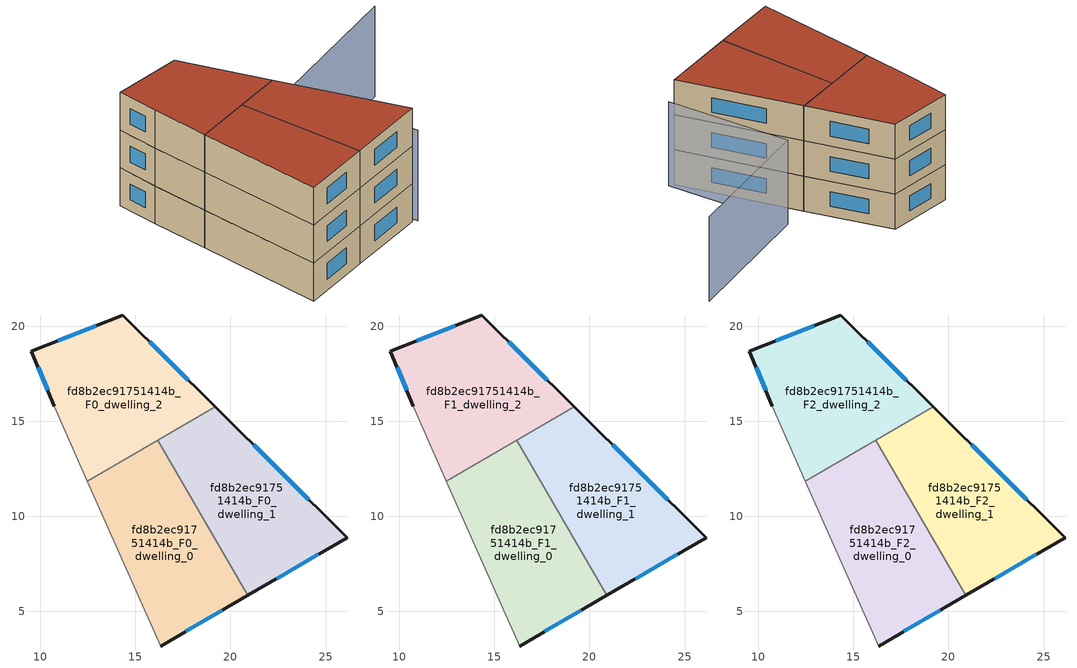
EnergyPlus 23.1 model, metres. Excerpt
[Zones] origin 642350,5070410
fd8b2ec91751414b_F0_dwelling_0
 floor ground (EU_floor_Construction): 16.16,14 20.91,5.83 16.33,3.17 12.47,11.85 z0
 wall outside (EU_wall_Construction): 16.33,3.17 20.91,5.83 z0:3
 wall to fd8b2ec91751414b_F0_dwelling_1 (EU_wall_Construction): 20.91,5.83 16.16,14 z0:3
 wall adiabatic (EU_wall_Construction): 12.47,11.85 16.33,3.17 z0:3
 wall to fd8b2ec91751414b_F0_dwelling_2 (EU_wall_Construction): 16.16,14 12.47,11.85 z0:3
 window (EU_Window_Construction): 17.66,3.95 19.57,5.06 z0.87:2.13
fd8b2ec91751414b_F0_dwelling_1
 floor ground (EU_floor_Construction): 26.14,8.88 20.91,5.83 16.16,14 19.2,15.76 z0
 wall outside (EU_wall_Construction): 20.91,5.83 26.14,8.88 19.2,15.76 z0:3
 wall to fd8b2ec91751414b_F0_dwelling_2 (EU_wall_Construction): 19.2,15.76 16.16,14 z0:3
 window (EU_Window_Construction): 22.43,6.72 24.61,7.99 / 24.12,10.88 21.21,13.76 z0.87:2.13
fd8b2ec91751414b_F0_dwelling_2
 floor ground (EU_floor_Construction): 19.2,15.76 12.47,11.85 10.73,15.78 9.53,18.69 14.33,20.59 z0
 wall outside (EU_wall_Construction): 19.2,15.76 14.33,20.59 9.53,18.69 10.73,15.78 z0:3
 wall adiabatic (EU_wall_Construction): 10.73,15.78 12.47,11.85 z0:3
 window (EU_Window_Construction): 17.78,17.16 15.75,19.18 / 9.88,17.84 10.38,16.63 / 12.93,20.03 10.92,19.24 z0.87:2.13
fd8b2ec91751414b_F1_dwelling_0
 floor to fd8b2ec91751414b_F0_dwelling_0 (EU_floor_Construction): 16.16,14 20.91,5.83 16.33,3.17 12.47,11.85 z3
 wall outside (EU_wall_Construction): 16.33,3.17 20.91,5.83 z3:6
 wall to fd8b2ec91751414b_F1_dwelling_1 (EU_wall_Construction): 20.91,5.83 16.16,14 z3:6
 wall adiabatic (EU_wall_Construction): 12.47,11.85 16.33,3.17 z3:6
 wall to fd8b2ec91751414b_F1_dwelling_2 (EU_wall_Construction): 16.16,14 12.47,11.85 z3:6
 window (EU_Window_Construction): 17.66,3.95 19.57,5.06 z3.87:5.13
fd8b2ec91751414b_F1_dwelling_1
 floor to fd8b2ec91751414b_F0_dwelling_1 (EU_floor_Construction): 26.14,8.88 20.91,5.83 16.16,14 19.2,15.76 z3
 wall outside (EU_wall_Construction): 20.91,5.83 26.14,8.88 19.2,15.76 z3:6
 wall to fd8b2ec91751414b_F1_dwelling_2 (EU_wall_Construction): 19.2,15.76 16.16,14 z3:6
 window (EU_Window_Construction): 22.43,6.72 24.61,7.99 / 24.12,10.88 21.21,13.76 z3.87:5.13
fd8b2ec91751414b_F1_dwelling_2
 floor to fd8b2ec91751414b_F0_dwelling_2 (EU_floor_Construction): 19.2,15.76 12.47,11.85 10.73,15.78 9.53,18.69 14.33,20.59 z3
 wall outside (EU_wall_Construction): 19.2,15.76 14.33,20.59 9.53,18.69 10.73,15.78 z3:6
 wall adiabatic (EU_wall_Construction): 10.73,15.78 12.47,11.85 z3:6
 window (EU_Window_Construction): 17.78,17.16 15.75,19.18 / 9.88,17.84 10.38,16.63 / 12.93,20.03 10.92,19.24 z3.87:5.13
fd8b2ec91751414b_F2_dwelling_0
 floor to fd8b2ec91751414b_F1_dwelling_0 (EU_floor_Construction): 16.16,14 20.91,5.83 16.33,3.17 12.47,11.85 z6
 wall outside (EU_wall_Construction): 16.33,3.17 20.91,5.83 z6:9
 wall to fd8b2ec91751414b_F2_dwelling_1 (EU_wall_Construction): 20.91,5.83 16.16,14 z6:9
 wall adiabatic (EU_wall_Construction): 12.47,11.85 16.33,3.17 z6:9
 wall to fd8b2ec91751414b_F2_dwelling_2 (EU_wall_Construction): 16.16,14 12.47,11.85 z6:9
 window (EU_Window_Construction): 17.66,3.95 19.57,5.06 z6.87:8.13
 roof outside (EU_roof_Construction): 20.91,5.83 16.16,14 12.47,11.85 16.33,3.17 z9
fd8b2ec91751414b_F2_dwelling_1
 floor to fd8b2ec91751414b_F1_dwelling_1 (EU_floor_Construction): 26.14,8.88 20.91,5.83 16.16,14 19.2,15.76 z6
 wall outside (EU_wall_Construction): 20.91,5.83 26.14,8.88 19.2,15.76 z6:9
 wall to fd8b2ec91751414b_F2_dwelling_2 (EU_wall_Construction): 19.2,15.76 16.16,14 z6:9
 window (EU_Window_Construction): 22.43,6.72 24.61,7.99 / 24.12,10.88 21.21,13.76 z6.87:8.13
 roof outside (EU_roof_Construction): 26.14,8.88 19.2,15.76 16.16,14 20.91,5.83 z9
fd8b2ec91751414b_F2_dwelling_2
 floor to fd8b2ec91751414b_F1_dwelling_2 (EU_floor_Construction): 19.2,15.76 12.47,11.85 10.73,15.78 9.53,18.69 14.33,20.59 z6
 wall outside (EU_wall_Construction): 19.2,15.76 14.33,20.59 9.53,18.69 10.73,15.78 z6:9
 wall adiabatic (EU_wall_Construction): 10.73,15.78 12.47,11.85 z6:9
 window (EU_Window_Construction): 17.78,17.16 15.75,19.18 / 9.88,17.84 10.38,16.63 / 12.93,20.03 10.92,19.24 z6.87:8.13
 roof outside (EU_roof_Construction): 19.2,15.76 14.33,20.59 9.53,18.69 10.73,15.78 12.47,11.85 z9
shading: 26.51,8.82 20.93,16.78 / 20.93,16.78 30.09,23.2 z0:7.2
[Building]
EU S2 Campaign: North Axis=0; Terrain=City; Solar Distribution=FullExterior
[Site:Location]
Lyon-Bron: Latitude=45.75; Longitude=5; Time Zone=1; Elevation=198
[SizingPeriod:WeatherFileDays]
AnnualSizingPeriod: Begin Month=1; Begin Day of Month=1; End Month=12; End Day of Month=31; Day of Week for Start Day=Monday; Use Weather File Daylight Saving Period=No; Use Weather File Rain and Snow Indicators=No
[MATERIAL]
EU_InternalMass_Material: Roughness=MediumRough; Thickness=0.1; Conductivity=1; Density=1800; Specific Heat=900; Thermal Absorptance=0.9; Solar Absorptance=0.7; Visible Absorptance=0.7
[MATERIAL:NOMASS] Roughness=MediumRough; Thermal Absorptance=0.9; Solar Absorptance=0.7; Visible Absorptance=0.7
Name | Thermal Resistance
EU_wall_NoMass | 3.43268
EU_roof_NoMass | 5.42001
EU_floor_NoMass | 3.81408
[WINDOWMATERIAL:SIMPLEGLAZINGSYSTEM]
EU_Window_SimpleGlazing: UFactor=1.5537; Solar Heat Gain Coefficient=0.63; Visible Transmittance=0.63
[CONSTRUCTION]
EU_wall_Construction: EU_wall_NoMass
EU_roof_Construction: EU_roof_NoMass
EU_floor_Construction: EU_floor_NoMass
EU_InternalMass_Construction: EU_InternalMass_Material
EU_Window_Construction: EU_Window_SimpleGlazing
[ZONE] Type=1; Multiplier=1; Ceiling Height=autocalculate; Floor Area=autocalculate; Part of Total Floor Area=Yes
Name | Volume
fd8b2ec91751414b_F0_dwelling_0; fd8b2ec91751414b_F1_dwelling_0; fd8b2ec91751414b_F2_dwelling_0 | 135.379
fd8b2ec91751414b_F0_dwelling_1; fd8b2ec91751414b_F1_dwelling_1; fd8b2ec91751414b_F2_dwelling_1 | 135.375
fd8b2ec91751414b_F0_dwelling_2; fd8b2ec91751414b_F1_dwelling_2; fd8b2ec91751414b_F2_dwelling_2 | 135.374
[INTERNALMASS] Construction=EU_InternalMass_Construction
Name | Zone or ZoneList | Surface Area
fd8b2ec91751414b_F0_dwelling_0_EU_InternalMass | fd8b2ec91751414b_F0_dwelling_0 | 45.1265
fd8b2ec91751414b_F0_dwelling_1_EU_InternalMass | fd8b2ec91751414b_F0_dwelling_1 | 45.1249
fd8b2ec91751414b_F0_dwelling_2_EU_InternalMass | fd8b2ec91751414b_F0_dwelling_2 | 45.1246
fd8b2ec91751414b_F1_dwelling_0_EU_InternalMass | fd8b2ec91751414b_F1_dwelling_0 | 45.1265
fd8b2ec91751414b_F1_dwelling_1_EU_InternalMass | fd8b2ec91751414b_F1_dwelling_1 | 45.1249
fd8b2ec91751414b_F1_dwelling_2_EU_InternalMass | fd8b2ec91751414b_F1_dwelling_2 | 45.1246
fd8b2ec91751414b_F2_dwelling_0_EU_InternalMass | fd8b2ec91751414b_F2_dwelling_0 | 45.1265
fd8b2ec91751414b_F2_dwelling_1_EU_InternalMass | fd8b2ec91751414b_F2_dwelling_1 | 45.1249
fd8b2ec91751414b_F2_dwelling_2_EU_InternalMass | fd8b2ec91751414b_F2_dwelling_2 | 45.1246
[OTHEREQUIPMENT] Fuel Type=Electricity; Design Level Calculation Method=Watts/Area; Power per Zone Floor Area=1; Fraction Latent=0; Fraction Radiant=0; Fraction Lost=0; Carbon Dioxide Generation Rate=0; EndUse Subcategory=EU_Step8_InternalGains
Name | Zone or ZoneList or Space or SpaceList | Schedule
EU_Step8_InternalGain_fd8b2ec91751414b_F0_dwelling_0_f000 | fd8b2ec91751414b_F0_dwelling_0 | EU_Step8_GainSchedule_fd8b2ec91751414b_F0_dwelling_0_f000
EU_Step8_InternalGain_fd8b2ec91751414b_F0_dwelling_1_f000 | fd8b2ec91751414b_F0_dwelling_1 | EU_Step8_GainSchedule_fd8b2ec91751414b_F0_dwelling_1_f000
EU_Step8_InternalGain_fd8b2ec91751414b_F0_dwelling_2_f000 | fd8b2ec91751414b_F0_dwelling_2 | EU_Step8_GainSchedule_fd8b2ec91751414b_F0_dwelling_2_f000
EU_Step8_InternalGain_fd8b2ec91751414b_F1_dwelling_0_f000 | fd8b2ec91751414b_F1_dwelling_0 | EU_Step8_GainSchedule_fd8b2ec91751414b_F1_dwelling_0_f000
EU_Step8_InternalGain_fd8b2ec91751414b_F1_dwelling_1_f000 | fd8b2ec91751414b_F1_dwelling_1 | EU_Step8_GainSchedule_fd8b2ec91751414b_F1_dwelling_1_f000
EU_Step8_InternalGain_fd8b2ec91751414b_F1_dwelling_2_f000 | fd8b2ec91751414b_F1_dwelling_2 | EU_Step8_GainSchedule_fd8b2ec91751414b_F1_dwelling_2_f000
EU_Step8_InternalGain_fd8b2ec91751414b_F2_dwelling_0_f000 | fd8b2ec91751414b_F2_dwelling_0 | EU_Step8_GainSchedule_fd8b2ec91751414b_F2_dwelling_0_f000
EU_Step8_InternalGain_fd8b2ec91751414b_F2_dwelling_1_f000 | fd8b2ec91751414b_F2_dwelling_1 | EU_Step8_GainSchedule_fd8b2ec91751414b_F2_dwelling_1_f000
EU_Step8_InternalGain_fd8b2ec91751414b_F2_dwelling_2_f000 | fd8b2ec91751414b_F2_dwelling_2 | EU_Step8_GainSchedule_fd8b2ec91751414b_F2_dwelling_2_f000
[ZONEVENTILATION:DESIGNFLOWRATE] Schedule=EU_AlwaysOn; Design Flow Rate Calculation Method=AirChanges/Hour; Air Changes per Hour=0.48553; Ventilation Type=Natural; Fan Pressure Rise=0; Fan Total Efficiency=1; Constant Term Coefficient=1; Temperature Term Coefficient=0; Velocity Term Coefficient=0; Velocity Squared Term Coefficient=0; Minimum Indoor Temperature=-100; Maximum Indoor Temperature=100; Delta Temperature=-100; Minimum Outdoor Temperature=-100; Maximum Outdoor Temperature=100; Maximum Wind Speed=40
Name | Zone or ZoneList or Space or SpaceList
EU_ConstantAir_fd8b2ec91751414b_F0_dwelling_0 | fd8b2ec91751414b_F0_dwelling_0
EU_ConstantAir_fd8b2ec91751414b_F0_dwelling_1 | fd8b2ec91751414b_F0_dwelling_1
EU_ConstantAir_fd8b2ec91751414b_F0_dwelling_2 | fd8b2ec91751414b_F0_dwelling_2
EU_ConstantAir_fd8b2ec91751414b_F1_dwelling_0 | fd8b2ec91751414b_F1_dwelling_0
EU_ConstantAir_fd8b2ec91751414b_F1_dwelling_1 | fd8b2ec91751414b_F1_dwelling_1
EU_ConstantAir_fd8b2ec91751414b_F1_dwelling_2 | fd8b2ec91751414b_F1_dwelling_2
EU_ConstantAir_fd8b2ec91751414b_F2_dwelling_0 | fd8b2ec91751414b_F2_dwelling_0
EU_ConstantAir_fd8b2ec91751414b_F2_dwelling_1 | fd8b2ec91751414b_F2_dwelling_1
EU_ConstantAir_fd8b2ec91751414b_F2_dwelling_2 | fd8b2ec91751414b_F2_dwelling_2
[HVACTEMPLATE:THERMOSTAT] Constant Heating Setpoint=20; Constant Cooling Setpoint=50
EU_HeatOnly_fd8b2ec91751414b_F0_dwelling_0; EU_HeatOnly_fd8b2ec91751414b_F0_dwelling_1; EU_HeatOnly_fd8b2ec91751414b_F0_dwelling_2; EU_HeatOnly_fd8b2ec91751414b_F1_dwelling_0; EU_HeatOnly_fd8b2ec91751414b_F1_dwelling_1; EU_HeatOnly_fd8b2ec91751414b_F1_dwelling_2; EU_HeatOnly_fd8b2ec91751414b_F2_dwelling_0; EU_HeatOnly_fd8b2ec91751414b_F2_dwelling_1; EU_HeatOnly_fd8b2ec91751414b_F2_dwelling_2
[HVACTEMPLATE:ZONE:IDEALLOADSAIRSYSTEM] System Availability Schedule=EU_AlwaysOn; Maximum Heating Supply Air Temperature=50; Minimum Cooling Supply Air Temperature=13; Maximum Heating Supply Air Humidity Ratio=0.0156; Minimum Cooling Supply Air Humidity Ratio=0.0077; Heating Limit=NoLimit; Cooling Limit=NoLimit; Heating Availability Schedule=EU_AlwaysOn; Cooling Availability Schedule=EU_CoolingOff; Dehumidification Control Type=ConstantSensibleHeatRatio; Cooling Sensible Heat Ratio=0.7; Dehumidification Setpoint=60; Humidification Control Type=None; Humidification Setpoint=30; Outdoor Air Method=None; Outdoor Air Flow Rate per Person=0.00944; Outdoor Air Flow Rate per Zone Floor Area=0; Outdoor Air Flow Rate per Zone=0; Demand Controlled Ventilation Type=None; Outdoor Air Economizer Type=NoEconomizer; Heat Recovery Type=None; Sensible Heat Recovery Effectiveness=0.7; Latent Heat Recovery Effectiveness=0.65
Name | Template Thermostat
fd8b2ec91751414b_F0_dwelling_0 | EU_HeatOnly_fd8b2ec91751414b_F0_dwelling_0
fd8b2ec91751414b_F0_dwelling_1 | EU_HeatOnly_fd8b2ec91751414b_F0_dwelling_1
fd8b2ec91751414b_F0_dwelling_2 | EU_HeatOnly_fd8b2ec91751414b_F0_dwelling_2
fd8b2ec91751414b_F1_dwelling_0 | EU_HeatOnly_fd8b2ec91751414b_F1_dwelling_0
fd8b2ec91751414b_F1_dwelling_1 | EU_HeatOnly_fd8b2ec91751414b_F1_dwelling_1
fd8b2ec91751414b_F1_dwelling_2 | EU_HeatOnly_fd8b2ec91751414b_F1_dwelling_2
fd8b2ec91751414b_F2_dwelling_0 | EU_HeatOnly_fd8b2ec91751414b_F2_dwelling_0
fd8b2ec91751414b_F2_dwelling_1 | EU_HeatOnly_fd8b2ec91751414b_F2_dwelling_1
fd8b2ec91751414b_F2_dwelling_2 | EU_HeatOnly_fd8b2ec91751414b_F2_dwelling_2
[SIZING:ZONE] Zone Cooling Design Supply Air Temperature Input Method=SupplyAirTemperature; Zone Cooling Design Supply Air Temperature=13; Zone Heating Design Supply Air Temperature Input Method=SupplyAirTemperature; Zone Heating Design Supply Air Temperature=50; Zone Cooling Design Supply Air Humidity Ratio=0.008; Zone Heating Design Supply Air Humidity Ratio=0.008; Cooling Design Air Flow Method=DesignDay; Cooling Design Air Flow Rate=0; Cooling Minimum Air Flow per Zone Floor Area=0.000762; Cooling Minimum Air Flow=0; Cooling Minimum Air Flow Fraction=0.2; Heating Design Air Flow Method=DesignDay; Heating Design Air Flow Rate=0; Heating Maximum Air Flow per Zone Floor Area=0.002032; Heating Maximum Air Flow=0.141576; Heating Maximum Air Flow Fraction=0.3; Account for Dedicated Outdoor Air System=No; Dedicated Outdoor Air System Control Strategy=NeutralSupplyAir; Dedicated Outdoor Air Low Setpoint Temperature for Design=autosize; Dedicated Outdoor Air High Setpoint Temperature for Design=autosize; Zone Load Sizing Method=Sensible Load Only No Latent Load; Zone Latent Cooling Design Supply Air Humidity Ratio Input Method=HumidityRatioDifference; Zone Cooling Design Supply Air Humidity Ratio Difference=0.005; Zone Latent Heating Design Supply Air Humidity Ratio Input Method=HumidityRatioDifference; Zone Humidification Design Supply Air Humidity Ratio Difference=0.005
fd8b2ec91751414b_F0_dwelling_0; fd8b2ec91751414b_F0_dwelling_1; fd8b2ec91751414b_F0_dwelling_2; fd8b2ec91751414b_F1_dwelling_0; fd8b2ec91751414b_F1_dwelling_1; fd8b2ec91751414b_F1_dwelling_2; fd8b2ec91751414b_F2_dwelling_0; fd8b2ec91751414b_F2_dwelling_1; fd8b2ec91751414b_F2_dwelling_2
[SCHEDULE:CONSTANT]
Name | Hourly Value
EU_AlwaysOn | 1
EU_CoolingOff | 0
[SCHEDULE:FILE] Column Number=1; Rows to Skip at Top=0; Number of Hours of Data=8760; Column Separator=Comma; Interpolate to Timestep=No; Minutes per Item=60; Adjust Schedule for Daylight Savings=Yes
Name | File
EU_Step8_GainSchedule_fd8b2ec91751414b_F0_dwelling_0_f000 | ../../schedules/fd8b2ec91751414b/fd8b2ec91751414b_F0_dwelling_0_f000_gain.csv
EU_Step8_GainSchedule_fd8b2ec91751414b_F0_dwelling_1_f000 | ../../schedules/fd8b2ec91751414b/fd8b2ec91751414b_F0_dwelling_1_f000_gain.csv
EU_Step8_GainSchedule_fd8b2ec91751414b_F0_dwelling_2_f000 | ../../schedules/fd8b2ec91751414b/fd8b2ec91751414b_F0_dwelling_2_f000_gain.csv
EU_Step8_GainSchedule_fd8b2ec91751414b_F1_dwelling_0_f000 | ../../schedules/fd8b2ec91751414b/fd8b2ec91751414b_F1_dwelling_0_f000_gain.csv
EU_Step8_GainSchedule_fd8b2ec91751414b_F1_dwelling_1_f000 | ../../schedules/fd8b2ec91751414b/fd8b2ec91751414b_F1_dwelling_1_f000_gain.csv
EU_Step8_GainSchedule_fd8b2ec91751414b_F1_dwelling_2_f000 | ../../schedules/fd8b2ec91751414b/fd8b2ec91751414b_F1_dwelling_2_f000_gain.csv
EU_Step8_GainSchedule_fd8b2ec91751414b_F2_dwelling_0_f000 | ../../schedules/fd8b2ec91751414b/fd8b2ec91751414b_F2_dwelling_0_f000_gain.csv
EU_Step8_GainSchedule_fd8b2ec91751414b_F2_dwelling_1_f000 | ../../schedules/fd8b2ec91751414b/fd8b2ec91751414b_F2_dwelling_1_f000_gain.csv
EU_Step8_GainSchedule_fd8b2ec91751414b_F2_dwelling_2_f000 | ../../schedules/fd8b2ec91751414b/fd8b2ec91751414b_F2_dwelling_2_f000_gain.csv
